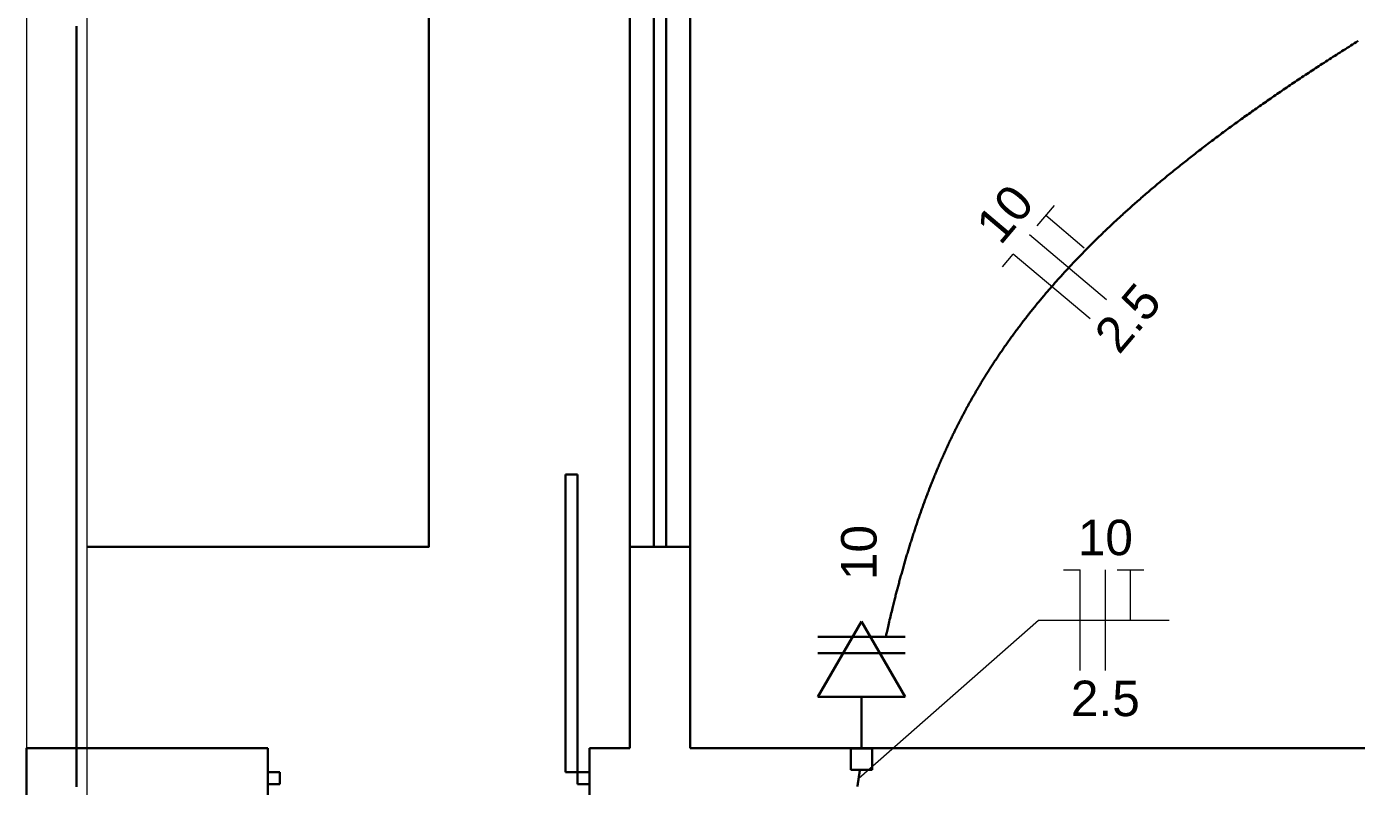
# Model space of a CAD drawing. Header units: millimetres. Extents: x 0 to 55.3, y 20.8 to 61.4.
# Drawn here: x 0 to 3.307, y 35.13 to 37.019 of the extents above; entities that cross this region are included whole.
import ezdxf

# ---------------------------------------------------------------- set-up
doc = ezdxf.new("R2010")
doc.units = ezdxf.units.MM
for name, color, linetype, lineweight in [('$TD_AUDIT_GENERATED__5864_', 1, 'Continuous', 30), ('ARQ_-_ALV_5', 1, 'Continuous', 30), ('ARQ_-_CALÇADA', 1, 'Continuous', 30), ('ARQ_-_JANELA_2', 2, 'Continuous', 30), ('ARQ_-_PORTA_2', 2, 'Continuous', 30), ('EL-Condutos', 4, 'Continuous', 30), ('EL-Fios', 2, 'Continuous', 20), ('EL-Textos_fios', 2, 'Continuous', 20), ('EL-Textos_pontos', 2, 'Continuous', 30), ('LOTE', 7, 'Continuous', 20), ('P-SIMBOL', 3, 'Continuous', 30)]:
    doc.layers.add(name, color=color, linetype=linetype, lineweight=lineweight)
doc.styles.add('Arial', font='Arial')

msp = doc.modelspace()

# ---------------------------------------------------------------- linework, layer by layer
at = {"layer": '$TD_AUDIT_GENERATED__5864_'}
for p, q in [((1.500002, 38.725499), (1.500002, 35.725499)), ((1.650002, 38.725499), (1.650002, 35.725499))]:
    msp.add_line(p, q, dxfattribs=at)
at = {"layer": 'ARQ_-_ALV_5'}
for p, q in [((1.650002, 35.725499), (1.500002, 35.725499)), ((1.500002, 35.725499), (1.500002, 35.225499)), ((1.650002, 35.725499), (1.650002, 35.225499)), ((0.600002, 35.225499), (0.150002, 35.225499)), ((0.600002, 35.225499), (0.600002, 35.075499)), ((1.500002, 35.225499), (1.400002, 35.225499)), ((1.400002, 35.225499), (1.400002, 35.075499)), ((1.650002, 35.225499), (6.800002, 35.225499))]:
    msp.add_line(p, q, dxfattribs=at)
at = {"layer": 'ARQ_-_ALV_5', "flags": 128}
msp.add_lwpolyline([(0.600002, 35.225499), (0.000002, 35.225499), (0.000002, 35.075499), (0.600002, 35.075499)], dxfattribs=at)
at = {"layer": 'ARQ_-_CALÇADA', "flags": 128}
msp.add_lwpolyline([(0.150002, 35.725499), (1.000002, 35.725499), (1.000002, 48.425499), (11.300002, 48.425499), (11.300002, 49.425499), (14.000002, 49.425499), (14.000002, 34.475499), (14.850002, 34.475499)], dxfattribs=at)
at = {"layer": 'ARQ_-_JANELA_2'}
for p, q in [((1.560002, 38.725499), (1.560002, 35.725499)), ((1.590002, 35.725499), (1.590002, 38.725499))]:
    msp.add_line(p, q, dxfattribs=at)
at = {"layer": 'ARQ_-_PORTA_2'}
for p, q in [((1.370002, 35.905499), (1.340002, 35.905499)), ((1.340002, 35.905499), (1.340002, 35.165499)), ((1.370002, 35.165499), (1.370002, 35.905499)), ((0.600002, 35.165499), (0.630002, 35.165499)), ((0.630002, 35.165499), (0.630002, 35.135499)), ((1.340002, 35.165499), (1.370002, 35.165499)), ((1.400002, 35.165499), (1.370002, 35.165499)), ((1.370002, 35.165499), (1.370002, 35.135499)), ((0.600002, 35.135499), (0.630002, 35.135499)), ((1.400002, 35.135499), (1.370002, 35.135499))]:
    msp.add_line(p, q, dxfattribs=at)
at = {"layer": 'EL-Condutos', "linetype": 'Continuous', "flags": 128}
for points in [[(0.123704, 37.019679), (0.123704, 37.007804), (0.123704, 36.995931), (0.123704, 36.984071), (0.123704, 36.97223), (0.123704, 36.960418), (0.123705, 36.949378), (0.123705, 36.93837), (0.123705, 36.927389), (0.123705, 36.916436), (0.123705, 36.905507), (0.123705, 36.8946), (0.123705, 36.883714), (0.123705, 36.872846), (0.123705, 36.861994), (0.123705, 36.851156), (0.123705, 36.84033), (0.123705, 36.829514), (0.123705, 36.818705), (0.123705, 36.807902), (0.123705, 36.797103), (0.123705, 36.786305), (0.123705, 36.775506), (0.123705, 36.764705), (0.123705, 36.753898), (0.123705, 36.743085), (0.123705, 36.732926), (0.123705, 36.722759), (0.123705, 36.712585), (0.123705, 36.702405), (0.123705, 36.692219), (0.123705, 36.682027), (0.123706, 36.671831), (0.123706, 36.66163), (0.123706, 36.651425), (0.123706, 36.641216), (0.123706, 36.631005), (0.123706, 36.620791), (0.123706, 36.610576), (0.123706, 36.600359), (0.123706, 36.590141), (0.123706, 36.579923), (0.123706, 36.569705), (0.123706, 36.559488), (0.123706, 36.549272), (0.123706, 36.539058), (0.123706, 36.52945), (0.123706, 36.519845), (0.123706, 36.510242), (0.123706, 36.50064), (0.123706, 36.491039), (0.123706, 36.48144), (0.123706, 36.471842), (0.123706, 36.462245), (0.123706, 36.452649), (0.123706, 36.443054), (0.123706, 36.43346), (0.123706, 36.423866), (0.123706, 36.414272), (0.123706, 36.404679), (0.123707, 36.395087), (0.123707, 36.385494), (0.123707, 36.375901), (0.123707, 36.366308), (0.123707, 36.356715), (0.123707, 36.347121), (0.123707, 36.338071), (0.123707, 36.32902), (0.123707, 36.319968), (0.123707, 36.310917), (0.123707, 36.301865), (0.123707, 36.292812), (0.123707, 36.283759), (0.123707, 36.274706), (0.123707, 36.265653), (0.123707, 36.2566), (0.123707, 36.247546), (0.123707, 36.238492), (0.123707, 36.229438), (0.123707, 36.220384), (0.123707, 36.21133), (0.123707, 36.202276), (0.123707, 36.193222), (0.123707, 36.184168), (0.123707, 36.175115), (0.123707, 36.166061), (0.123707, 36.15749), (0.123707, 36.14892), (0.123707, 36.140349), (0.123707, 36.131779), (0.123708, 36.123209), (0.123708, 36.114638), (0.123708, 36.106068), (0.123708, 36.097498), (0.123708, 36.088928), (0.123708, 36.080359), (0.123708, 36.071789), (0.123708, 36.063219), (0.123708, 36.054649), (0.123708, 36.046079), (0.123708, 36.03751), (0.123708, 36.02894), (0.123708, 36.02037), (0.123708, 36.0118), (0.123708, 36.00323), (0.123708, 35.994661), (0.123708, 35.986513), (0.123708, 35.978365), (0.123708, 35.970218), (0.123708, 35.96207), (0.123708, 35.953923), (0.123708, 35.945775), (0.123708, 35.937627), (0.123708, 35.929479), (0.123708, 35.921332), (0.123708, 35.913184), (0.123708, 35.905036), (0.123708, 35.896888), (0.123708, 35.888741), (0.123708, 35.880593), (0.123708, 35.872445), (0.123708, 35.864297), (0.123708, 35.856149), (0.123709, 35.848002), (0.123709, 35.839854), (0.123709, 35.831706), (0.123709, 35.82392), (0.123709, 35.816133), (0.123709, 35.808347), (0.123709, 35.800561), (0.123709, 35.792775), (0.123709, 35.784988), (0.123709, 35.777202), (0.123709, 35.769416), (0.123709, 35.76163), (0.123709, 35.753844), (0.123709, 35.746057), (0.123709, 35.738271), (0.123709, 35.730485), (0.123709, 35.722699), (0.123709, 35.714912), (0.123709, 35.707126), (0.123709, 35.69934), (0.123709, 35.691554), (0.123709, 35.683768), (0.123709, 35.675981), (0.123709, 35.668496), (0.123709, 35.66101), (0.123709, 35.653525), (0.123709, 35.646039), (0.123709, 35.638554), (0.123709, 35.631068), (0.123709, 35.623583), (0.123709, 35.616097), (0.123709, 35.608612), (0.123709, 35.601127), (0.123709, 35.593641), (0.123709, 35.586156), (0.123709, 35.57867), (0.12371, 35.571185), (0.12371, 35.563699), (0.12371, 35.556214), (0.12371, 35.548728), (0.12371, 35.541243), (0.12371, 35.533757), (0.12371, 35.526272), (0.12371, 35.519026), (0.12371, 35.511781), (0.12371, 35.504535), (0.12371, 35.49729), (0.12371, 35.490044), (0.12371, 35.482799), (0.12371, 35.475553), (0.12371, 35.468308), (0.12371, 35.461062), (0.12371, 35.453817), (0.12371, 35.446571), (0.12371, 35.439326), (0.12371, 35.43208), (0.12371, 35.424835), (0.12371, 35.417589), (0.12371, 35.410344), (0.12371, 35.403098), (0.12371, 35.395853), (0.12371, 35.388607), (0.12371, 35.381362), (0.12371, 35.374295), (0.12371, 35.367229), (0.12371, 35.360163), (0.12371, 35.353097), (0.12371, 35.34603), (0.12371, 35.338964), (0.12371, 35.331898), (0.12371, 35.324831), (0.12371, 35.317765), (0.12371, 35.310699), (0.12371, 35.303633), (0.12371, 35.296566), (0.123711, 35.2895), (0.123711, 35.282434), (0.123711, 35.275368), (0.123711, 35.268301), (0.123711, 35.261235), (0.123711, 35.254169), (0.123711, 35.247102), (0.123711, 35.240036), (0.123711, 35.233088), (0.123711, 35.226141), (0.123711, 35.219193), (0.123711, 35.212245), (0.123711, 35.205297), (0.123711, 35.198349), (0.123711, 35.191401), (0.123711, 35.184454), (0.123711, 35.177506), (0.123711, 35.170558), (0.123711, 35.16361), (0.123711, 35.156662), (0.123711, 35.149715), (0.123711, 35.142767), (0.123711, 35.135819), (0.123711, 35.128871)], [(3.311164, 36.982992), (3.306405, 36.980013), (3.301869, 36.977168), (3.297349, 36.974328), (3.292843, 36.971491), (3.288352, 36.968657), (3.283873, 36.965826), (3.279406, 36.962997), (3.27495, 36.960169), (3.270504, 36.957342), (3.266068, 36.954516), (3.26164, 36.951689), (3.25722, 36.948862), (3.252806, 36.946033), (3.248398, 36.943203), (3.243995, 36.94037), (3.239596, 36.937534), (3.2352, 36.934695), (3.230806, 36.931852), (3.226414, 36.929004), (3.222021, 36.926151), (3.217629, 36.923293), (3.213426, 36.920553), (3.209222, 36.917808), (3.205017, 36.915057), (3.200812, 36.912301), (3.196607, 36.90954), (3.192401, 36.906774), (3.188196, 36.904003), (3.183991, 36.901226), (3.179787, 36.898445), (3.175584, 36.89566), (3.171383, 36.89287), (3.167182, 36.890075), (3.162984, 36.887276), (3.158787, 36.884473), (3.154593, 36.881666), (3.150401, 36.878855), (3.146211, 36.87604), (3.142025, 36.873221), (3.137842, 36.870398), (3.133662, 36.867572), (3.129667, 36.864865), (3.125675, 36.862154), (3.121686, 36.85944), (3.1177, 36.856723), (3.113718, 36.854002), (3.109739, 36.851278), (3.105763, 36.848551), (3.10179, 36.845819), (3.09782, 36.843085), (3.093854, 36.840346), (3.08989, 36.837604), (3.085929, 36.834858), (3.081972, 36.832108), (3.078017, 36.829355), (3.074065, 36.826597), (3.070116, 36.823835), (3.06617, 36.82107), (3.062227, 36.8183), (3.058286, 36.815526), (3.054348, 36.812748), (3.050581, 36.810084), (3.046817, 36.807417), (3.043055, 36.804746), (3.039296, 36.802071), (3.03554, 36.799392), (3.031786, 36.796709), (3.028035, 36.794022), (3.024286, 36.791331), (3.02054, 36.788635), (3.016797, 36.785936), (3.013057, 36.783233), (3.00932, 36.780526), (3.005585, 36.777814), (3.001854, 36.775099), (2.998125, 36.772379), (2.9944, 36.769655), (2.990677, 36.766927), (2.986958, 36.764195), (2.983241, 36.761459), (2.979528, 36.758718), (2.975975, 36.75609), (2.972425, 36.753457), (2.968877, 36.750821), (2.965333, 36.748181), (2.961791, 36.745536), (2.958253, 36.742888), (2.954718, 36.740236), (2.951186, 36.73758), (2.947656, 36.734919), (2.94413, 36.732255), (2.940607, 36.729587), (2.937088, 36.726914), (2.933571, 36.724237), (2.930058, 36.721556), (2.926547, 36.718871), (2.92304, 36.716182), (2.919537, 36.713489), (2.916036, 36.710791), (2.912539, 36.708089), (2.909045, 36.705383), (2.905699, 36.702785), (2.902356, 36.700182), (2.899016, 36.697576), (2.89568, 36.694966), (2.892346, 36.692352), (2.889016, 36.689733), (2.885689, 36.687111), (2.882365, 36.684485), (2.879045, 36.681854), (2.875727, 36.679219), (2.872413, 36.67658), (2.869103, 36.673937), (2.865795, 36.67129), (2.862491, 36.668638), (2.859191, 36.665982), (2.855894, 36.663322), (2.8526, 36.660658), (2.84931, 36.657989), (2.846023, 36.655316), (2.84274, 36.652639), (2.839593, 36.650065), (2.83645, 36.647488), (2.833309, 36.644907), (2.830172, 36.642321), (2.827039, 36.639732), (2.823908, 36.637138), (2.820782, 36.63454), (2.817658, 36.631938), (2.814538, 36.629332), (2.811422, 36.626722), (2.808309, 36.624108), (2.8052, 36.621489), (2.802094, 36.618866), (2.798992, 36.616239), (2.795894, 36.613607), (2.792799, 36.610971), (2.789708, 36.608331), (2.78662, 36.605687), (2.783537, 36.603038), (2.780457, 36.600385), (2.777501, 36.597831), (2.774549, 36.595273), (2.7716, 36.592711), (2.768654, 36.590146), (2.765713, 36.587576), (2.762775, 36.585001), (2.75984, 36.582423), (2.75691, 36.579841), (2.753983, 36.577254), (2.751059, 36.574663), (2.74814, 36.572068), (2.745224, 36.569468), (2.742312, 36.566865), (2.739404, 36.564257), (2.736499, 36.561645), (2.733599, 36.559028), (2.730702, 36.556407), (2.72781, 36.553782), (2.724921, 36.551153), (2.722037, 36.548519), (2.719264, 36.545979), (2.716495, 36.543436), (2.71373, 36.540888), (2.710968, 36.538337), (2.708211, 36.535781), (2.705457, 36.533221), (2.702707, 36.530657), (2.699961, 36.528089), (2.697219, 36.525516), (2.694481, 36.52294), (2.691746, 36.520359), (2.689016, 36.517774), (2.68629, 36.515184), (2.683568, 36.512591), (2.68085, 36.509993), (2.678136, 36.507391), (2.675426, 36.504784), (2.67272, 36.502174), (2.670019, 36.499559), (2.667322, 36.496939), (2.664724, 36.494409), (2.662131, 36.491874), (2.659541, 36.489336), (2.656956, 36.486793), (2.654374, 36.484246), (2.651797, 36.481695), (2.649224, 36.47914), (2.646655, 36.476581), (2.64409, 36.474018), (2.641529, 36.47145), (2.638972, 36.468879), (2.636419, 36.466303), (2.633871, 36.463723), (2.631327, 36.461139), (2.628788, 36.45855), (2.626252, 36.455957), (2.623721, 36.453361), (2.621195, 36.450759), (2.618672, 36.448154), (2.616154, 36.445544), (2.613724, 36.443017), (2.611299, 36.440486), (2.608877, 36.437951), (2.60646, 36.435412), (2.604047, 36.432869), (2.601638, 36.430322), (2.599233, 36.427771), (2.596833, 36.425216), (2.594437, 36.422656), (2.592046, 36.420093), (2.589659, 36.417525), (2.587276, 36.414954), (2.584898, 36.412378), (2.582524, 36.409798), (2.580155, 36.407214), (2.57779, 36.404626), (2.57543, 36.402034), (2.573074, 36.399438), (2.570723, 36.396837), (2.568377, 36.394232), (2.566107, 36.391704), (2.563841, 36.389171), (2.561579, 36.386634), (2.559323, 36.384093), (2.55707, 36.381549), (2.554822, 36.379), (2.552578, 36.376447), (2.550339, 36.373891), (2.548105, 36.37133), (2.545875, 36.368766), (2.54365, 36.366197), (2.541429, 36.363625), (2.539213, 36.361049), (2.537001, 36.358468), (2.534794, 36.355884), (2.532592, 36.353295), (2.530395, 36.350703), (2.528202, 36.348107), (2.526014, 36.345506), (2.523831, 36.342902), (2.521713, 36.340365), (2.5196, 36.337825), (2.517491, 36.335281), (2.515386, 36.332734), (2.513287, 36.330182), (2.511192, 36.327627), (2.509101, 36.325068), (2.507015, 36.322505), (2.504934, 36.319938), (2.502858, 36.317367), (2.500787, 36.314793), (2.49872, 36.312215), (2.496658, 36.309633), (2.494601, 36.307047), (2.492548, 36.304457), (2.490501, 36.301863), (2.488458, 36.299266), (2.486421, 36.296665), (2.484388, 36.294059), (2.48236, 36.29145), (2.480386, 36.288901), (2.478417, 36.286349), (2.476453, 36.283792), (2.474494, 36.281232), (2.472539, 36.278669), (2.470589, 36.276101), (2.468644, 36.27353), (2.466704, 36.270956), (2.464769, 36.268378), (2.462838, 36.265796), (2.460913, 36.26321), (2.458992, 36.260621), (2.457076, 36.258028), (2.455165, 36.255432), (2.453259, 36.252832), (2.451358, 36.250228), (2.449463, 36.247621), (2.447572, 36.24501), (2.445686, 36.242395), (2.443805, 36.239777), (2.441968, 36.23721), (2.440136, 36.234639), (2.438309, 36.232065), (2.436487, 36.229487), (2.43467, 36.226906), (2.432857, 36.224322), (2.43105, 36.221734), (2.429248, 36.219142), (2.42745, 36.216548), (2.425658, 36.213949), (2.42387, 36.211348), (2.422087, 36.208743), (2.42031, 36.206134), (2.418537, 36.203522), (2.41677, 36.200907), (2.415007, 36.198288), (2.41325, 36.195666), (2.411498, 36.19304), (2.409751, 36.190411), (2.408008, 36.187779), (2.406301, 36.185188), (2.404599, 36.182594), (2.402901, 36.179997), (2.401209, 36.177397), (2.399521, 36.174793), (2.397839, 36.172186), (2.396161, 36.169576), (2.394489, 36.166963), (2.392821, 36.164346), (2.391159, 36.161727), (2.389501, 36.159104), (2.387849, 36.156478), (2.386202, 36.153849), (2.384559, 36.151216), (2.382922, 36.148581), (2.38129, 36.145942), (2.379663, 36.1433), (2.378041, 36.140655), (2.376424, 36.138007), (2.374813, 36.135355), (2.373227, 36.132736), (2.371647, 36.130114), (2.370071, 36.127488), (2.368501, 36.12486), (2.366936, 36.122228), (2.365375, 36.119594), (2.36382, 36.116956), (2.36227, 36.114316), (2.360724, 36.111673), (2.359184, 36.109026), (2.357649, 36.106377), (2.356119, 36.103725), (2.354594, 36.10107), (2.353074, 36.098412), (2.351559, 36.095751), (2.350049, 36.093088), (2.348544, 36.090421), (2.347044, 36.087752), (2.34555, 36.085079), (2.34406, 36.082404), (2.342589, 36.079751), (2.341123, 36.077095), (2.339662, 36.074436), (2.338206, 36.071774), (2.336756, 36.06911), (2.33531, 36.066443), (2.333869, 36.063773), (2.332433, 36.0611), (2.331002, 36.058425), (2.329576, 36.055747), (2.328155, 36.053067), (2.326739, 36.050383), (2.325328, 36.047698), (2.323923, 36.045009), (2.322522, 36.042318), (2.321126, 36.039624), (2.319735, 36.036928), (2.318349, 36.034229), (2.316968, 36.031528), (2.315592, 36.028824), (2.314229, 36.026131), (2.31287, 36.023436), (2.311516, 36.020739), (2.310167, 36.018038), (2.308823, 36.015336), (2.307484, 36.012631), (2.30615, 36.009924), (2.30482, 36.007214), (2.303496, 36.004502), (2.302177, 36.001787), (2.300862, 35.99907), (2.299553, 35.996351), (2.298248, 35.993629), (2.296948, 35.990905), (2.295653, 35.988178), (2.294363, 35.98545), (2.293078, 35.982719), (2.291798, 35.979986), (2.290523, 35.97725), (2.289252, 35.974512), (2.287988, 35.971776), (2.286729, 35.969037), (2.285475, 35.966295), (2.284225, 35.963552), (2.28298, 35.960807), (2.28174, 35.958059), (2.280505, 35.955309), (2.279275, 35.952557), (2.278049, 35.949803), (2.276829, 35.947046), (2.275613, 35.944288), (2.274401, 35.941527), (2.273195, 35.938765), (2.271993, 35.936), (2.270796, 35.933233), (2.269604, 35.930464), (2.268416, 35.927693), (2.267233, 35.92492), (2.266055, 35.922145), (2.264882, 35.919368), (2.26371, 35.916581), (2.262543, 35.913793), (2.26138, 35.911003), (2.260222, 35.90821), (2.259069, 35.905416), (2.25792, 35.90262), (2.256777, 35.899822), (2.255637, 35.897022), (2.254503, 35.894221), (2.253372, 35.891417), (2.252247, 35.888612), (2.251126, 35.885805), (2.25001, 35.882996), (2.248898, 35.880186), (2.247791, 35.877374), (2.246688, 35.87456), (2.24559, 35.871744), (2.244496, 35.868927), (2.243407, 35.866109), (2.242323, 35.863289), (2.241236, 35.86045), (2.240154, 35.857609), (2.239076, 35.854767), (2.238003, 35.851923), (2.236934, 35.849077), (2.23587, 35.84623), (2.23481, 35.843381), (2.233754, 35.84053), (2.232703, 35.837678), (2.231656, 35.834823), (2.230613, 35.831967), (2.229575, 35.829109), (2.22854, 35.826249), (2.227511, 35.823387), (2.226485, 35.820523), (2.225463, 35.817657), (2.224446, 35.814789), (2.223432, 35.811919), (2.222423, 35.809047), (2.221418, 35.806173), (2.220407, 35.80327), (2.219401, 35.800364), (2.218398, 35.797456), (2.2174, 35.794547), (2.216406, 35.791637), (2.215416, 35.788725), (2.21443, 35.785811), (2.213449, 35.782897), (2.212472, 35.779983), (2.211499, 35.777067), (2.21053, 35.774151), (2.209566, 35.771235), (2.208606, 35.768319), (2.20765, 35.765403), (2.206699, 35.762488), (2.205752, 35.759572), (2.20481, 35.756658), (2.203872, 35.753744), (2.202938, 35.750831), (2.202009, 35.74792), (2.201073, 35.744973), (2.200141, 35.742026), (2.199213, 35.73908), (2.19829, 35.736134), (2.19737, 35.733186), (2.196454, 35.730237), (2.195542, 35.727285), (2.194633, 35.724331), (2.193728, 35.721373), (2.192826, 35.71841), (2.191926, 35.715444), (2.19103, 35.712471), (2.190136, 35.709493), (2.189244, 35.706508), (2.188355, 35.703516), (2.187468, 35.700516), (2.186583, 35.697508), (2.1857, 35.694491), (2.184819, 35.691464), (2.183939, 35.688427), (2.183047, 35.685332), (2.182156, 35.682228), (2.181269, 35.679118), (2.180384, 35.676004), (2.179503, 35.672889), (2.178625, 35.669774), (2.177752, 35.666662), (2.176884, 35.663556), (2.176022, 35.660458), (2.175166, 35.65737), (2.174316, 35.654295), (2.173473, 35.651236), (2.172638, 35.648193), (2.171811, 35.645171), (2.170993, 35.642171), (2.170184, 35.639196), (2.169384, 35.636248), (2.168595, 35.63333), (2.167816, 35.630444), (2.167049, 35.627592), (2.166279, 35.624724), (2.16552, 35.621886), (2.164768, 35.619067), (2.164023, 35.616259), (2.163281, 35.613453), (2.162541, 35.610639), (2.1618, 35.607808), (2.161057, 35.604951), (2.160309, 35.602059), (2.159555, 35.599123), (2.158792, 35.596133), (2.158018, 35.593081), (2.157231, 35.589957), (2.156429, 35.586752), (2.155609, 35.583458), (2.154771, 35.580064), (2.153911, 35.576561), (2.153027, 35.572942), (2.152118, 35.569195), (2.151182, 35.565313), (2.150197, 35.561211), (2.14919, 35.556993), (2.148167, 35.552695), (2.147137, 35.548352), (2.146109, 35.543999), (2.145088, 35.539671), (2.144085, 35.535404), (2.143106, 35.531233), (2.14216, 35.527193), (2.141255, 35.52332), (2.140398, 35.519648), (2.139597, 35.516213), (2.138861, 35.51305), (2.138197, 35.510195), (2.137614, 35.507682), (2.137119, 35.505547), (2.13672, 35.503825), (2.136425, 35.502551), (2.136242, 35.501761), (2.136179, 35.50149)], [(2.072195, 35.171668), (2.072194, 35.171662), (2.072191, 35.171642), (2.072186, 35.17161), (2.07218, 35.171567), (2.072172, 35.171514), (2.072162, 35.171451), (2.072152, 35.17138), (2.07214, 35.171301), (2.072127, 35.171215), (2.072113, 35.171123), (2.072099, 35.171027), (2.072084, 35.170926), (2.072068, 35.170822), (2.072052, 35.170715), (2.072036, 35.170607), (2.07202, 35.170498), (2.072003, 35.17039), (2.071987, 35.170283), (2.071972, 35.170177), (2.071956, 35.170075), (2.071942, 35.169979), (2.071928, 35.169886), (2.071914, 35.169796), (2.071901, 35.169709), (2.071889, 35.169625), (2.071876, 35.169543), (2.071865, 35.169464), (2.071853, 35.169386), (2.071842, 35.16931), (2.07183, 35.169236), (2.071819, 35.169163), (2.071809, 35.169091), (2.071798, 35.16902), (2.071787, 35.168949), (2.071777, 35.168879), (2.071766, 35.168809), (2.071756, 35.168739), (2.071745, 35.168668), (2.071735, 35.168598), (2.071724, 35.168526), (2.071713, 35.168455), (2.071703, 35.168384), (2.071692, 35.168312), (2.071681, 35.168239), (2.07167, 35.168165), (2.071659, 35.168091), (2.071648, 35.168016), (2.071636, 35.167941), (2.071625, 35.167865), (2.071614, 35.167789), (2.071602, 35.167712), (2.071591, 35.167635), (2.071579, 35.167558), (2.071567, 35.167481), (2.071556, 35.167404), (2.071544, 35.167327), (2.071533, 35.167249), (2.071521, 35.167172), (2.07151, 35.167095), (2.071498, 35.167018), (2.071487, 35.166944), (2.071476, 35.166869), (2.071465, 35.166795), (2.071453, 35.166721), (2.071442, 35.166647), (2.071431, 35.166573), (2.07142, 35.166499), (2.071409, 35.166426), (2.071398, 35.166353), (2.071387, 35.166279), (2.071376, 35.166206), (2.071365, 35.166133), (2.071354, 35.16606), (2.071343, 35.165987), (2.071333, 35.165914), (2.071322, 35.165841), (2.071311, 35.165768), (2.0713, 35.165695), (2.071289, 35.165622), (2.071278, 35.165549), (2.071267, 35.165477), (2.071256, 35.165406), (2.071246, 35.165334), (2.071235, 35.165263), (2.071224, 35.165191), (2.071214, 35.16512), (2.071203, 35.165048), (2.071192, 35.164976), (2.071181, 35.164904), (2.071171, 35.164833), (2.07116, 35.164761), (2.071149, 35.164689), (2.071138, 35.164617), (2.071127, 35.164545), (2.071117, 35.164474), (2.071106, 35.164402), (2.071095, 35.16433), (2.071084, 35.164258), (2.071074, 35.164186), (2.071063, 35.164114), (2.071052, 35.164044), (2.071042, 35.163974), (2.071031, 35.163904), (2.071021, 35.163834), (2.07101, 35.163763), (2.071, 35.163693), (2.070989, 35.163623), (2.070979, 35.163553), (2.070968, 35.163483), (2.070958, 35.163413), (2.070947, 35.163343), (2.070937, 35.163272), (2.070926, 35.163202), (2.070916, 35.163132), (2.070905, 35.163062), (2.070895, 35.162992), (2.070884, 35.162922), (2.070874, 35.162852), (2.070863, 35.162782), (2.070853, 35.162712), (2.070842, 35.162643), (2.070832, 35.162574), (2.070822, 35.162506), (2.070811, 35.162437), (2.070801, 35.162368), (2.070791, 35.162299), (2.070781, 35.162231), (2.07077, 35.162162), (2.07076, 35.162093), (2.07075, 35.162025), (2.070739, 35.161956), (2.070729, 35.161887), (2.070719, 35.161819), (2.070709, 35.16175), (2.070698, 35.161681), (2.070688, 35.161612), (2.070678, 35.161544), (2.070667, 35.161475), (2.070657, 35.161406), (2.070647, 35.161338), (2.070637, 35.16127), (2.070627, 35.161203), (2.070616, 35.161135), (2.070606, 35.161068), (2.070596, 35.161), (2.070586, 35.160933), (2.070576, 35.160865), (2.070566, 35.160798), (2.070556, 35.160731), (2.070546, 35.160663), (2.070536, 35.160596), (2.070525, 35.160528), (2.070515, 35.160461), (2.070505, 35.160393), (2.070495, 35.160326), (2.070485, 35.160259), (2.070475, 35.160191), (2.070465, 35.160124), (2.070455, 35.160056), (2.070445, 35.159989), (2.070435, 35.159923), (2.070425, 35.159856), (2.070415, 35.15979), (2.070405, 35.159724), (2.070395, 35.159657), (2.070385, 35.159591), (2.070375, 35.159525), (2.070365, 35.159458), (2.070355, 35.159392), (2.070345, 35.159326), (2.070335, 35.159259), (2.070325, 35.159193), (2.070315, 35.159127), (2.070305, 35.15906), (2.070296, 35.158994), (2.070286, 35.158928), (2.070276, 35.158861), (2.070266, 35.158795), (2.070256, 35.158729), (2.070246, 35.158662), (2.070236, 35.158597), (2.070226, 35.158532), (2.070216, 35.158466), (2.070207, 35.158401), (2.070197, 35.158336), (2.070187, 35.15827), (2.070177, 35.158205), (2.070167, 35.158139), (2.070158, 35.158074), (2.070148, 35.158009), (2.070138, 35.157943), (2.070128, 35.157878), (2.070119, 35.157813), (2.070109, 35.157747), (2.070099, 35.157682), (2.070089, 35.157617), (2.070079, 35.157551), (2.07007, 35.157486), (2.07006, 35.15742), (2.07005, 35.157355), (2.07004, 35.15729), (2.070031, 35.157226), (2.070021, 35.157161), (2.070011, 35.157097), (2.070002, 35.157032), (2.069992, 35.156968), (2.069982, 35.156903), (2.069973, 35.156838), (2.069963, 35.156774), (2.069953, 35.156709), (2.069944, 35.156645), (2.069934, 35.15658), (2.069924, 35.156516), (2.069914, 35.156451), (2.069905, 35.156386), (2.069895, 35.156322), (2.069885, 35.156257), (2.069876, 35.156193), (2.069866, 35.156128), (2.069856, 35.156064), (2.069847, 35.156), (2.069837, 35.155936), (2.069828, 35.155872), (2.069818, 35.155808), (2.069809, 35.155744), (2.069799, 35.15568), (2.069789, 35.155616), (2.06978, 35.155552), (2.06977, 35.155488), (2.069761, 35.155424), (2.069751, 35.15536), (2.069741, 35.155296), (2.069732, 35.155232), (2.069722, 35.155168), (2.069713, 35.155104), (2.069703, 35.155041), (2.069694, 35.154977), (2.069684, 35.154913), (2.069674, 35.154849), (2.069665, 35.154785), (2.069655, 35.154721), (2.069646, 35.154658), (2.069636, 35.154594), (2.069627, 35.154531), (2.069617, 35.154467), (2.069608, 35.154404), (2.069598, 35.154341), (2.069589, 35.154277), (2.069579, 35.154214), (2.06957, 35.15415), (2.06956, 35.154087), (2.069551, 35.154023), (2.069541, 35.15396), (2.069532, 35.153896), (2.069522, 35.153833), (2.069513, 35.153769), (2.069503, 35.153706), (2.069494, 35.153642), (2.069484, 35.153579), (2.069475, 35.153515), (2.069465, 35.153452), (2.069456, 35.153389), (2.069446, 35.153326), (2.069437, 35.153263), (2.069427, 35.1532), (2.069418, 35.153137), (2.069408, 35.153073), (2.069399, 35.15301), (2.069389, 35.152947), (2.06938, 35.152884), (2.069371, 35.152821), (2.069361, 35.152758), (2.069352, 35.152695), (2.069342, 35.152631), (2.069333, 35.152568), (2.069323, 35.152505), (2.069314, 35.152442), (2.069304, 35.152379), (2.069295, 35.152316), (2.069285, 35.152252), (2.069276, 35.15219), (2.069267, 35.152127), (2.069257, 35.152064), (2.069248, 35.152001), (2.069238, 35.151938), (2.069229, 35.151875), (2.069219, 35.151812), (2.06921, 35.151749), (2.0692, 35.151686), (2.069191, 35.151623), (2.069182, 35.15156), (2.069172, 35.151497), (2.069163, 35.151434), (2.069153, 35.151371), (2.069144, 35.151308), (2.069134, 35.151245), (2.069125, 35.151182), (2.069116, 35.151119), (2.069106, 35.151056), (2.069097, 35.150993), (2.069087, 35.15093), (2.069078, 35.150867), (2.069068, 35.150804), (2.069059, 35.150741), (2.069049, 35.150678), (2.06904, 35.150615), (2.069031, 35.150552), (2.069021, 35.150489), (2.069012, 35.150426), (2.069002, 35.150363), (2.068993, 35.1503), (2.068983, 35.150237), (2.068974, 35.150174), (2.068965, 35.150111), (2.068955, 35.150048), (2.068946, 35.149985), (2.068936, 35.149922), (2.068927, 35.149859), (2.068917, 35.149796), (2.068908, 35.149733), (2.068898, 35.14967), (2.068889, 35.149606), (2.06888, 35.149543), (2.06887, 35.14948), (2.068861, 35.149417), (2.068851, 35.149354), (2.068842, 35.149291), (2.068832, 35.149228), (2.068823, 35.149164), (2.068813, 35.149101), (2.068804, 35.149038), (2.068794, 35.148975), (2.068785, 35.148912), (2.068775, 35.148849), (2.068766, 35.148785), (2.068757, 35.148722), (2.068747, 35.148659), (2.068738, 35.148596), (2.068728, 35.148533), (2.068719, 35.14847), (2.068709, 35.148406), (2.0687, 35.148343), (2.06869, 35.148279), (2.068681, 35.148216), (2.068671, 35.148152), (2.068662, 35.148089), (2.068652, 35.148025), (2.068643, 35.147962), (2.068633, 35.147898), (2.068624, 35.147835), (2.068614, 35.147771), (2.068605, 35.147708), (2.068595, 35.147644), (2.068586, 35.147581), (2.068576, 35.147517), (2.068567, 35.147454), (2.068557, 35.147391), (2.068548, 35.147327), (2.068538, 35.147264), (2.068529, 35.1472), (2.068519, 35.147136), (2.068509, 35.147072), (2.0685, 35.147008), (2.06849, 35.146944), (2.068481, 35.14688), (2.068471, 35.146816), (2.068461, 35.146752), (2.068452, 35.146688), (2.068442, 35.146624), (2.068433, 35.146561), (2.068423, 35.146497), (2.068414, 35.146433), (2.068404, 35.146369), (2.068394, 35.146305), (2.068385, 35.146241), (2.068375, 35.146177), (2.068366, 35.146113), (2.068356, 35.146049), (2.068347, 35.145985), (2.068337, 35.145921), (2.068327, 35.145856), (2.068318, 35.145792), (2.068308, 35.145727), (2.068298, 35.145663), (2.068289, 35.145598), (2.068279, 35.145533), (2.068269, 35.145469), (2.06826, 35.145404), (2.06825, 35.14534), (2.06824, 35.145275), (2.06823, 35.14521), (2.068221, 35.145146), (2.068211, 35.145081), (2.068201, 35.145017), (2.068192, 35.144952), (2.068182, 35.144887), (2.068172, 35.144823), (2.068163, 35.144758), (2.068153, 35.144694), (2.068143, 35.144629), (2.068134, 35.144564), (2.068124, 35.144498), (2.068114, 35.144433), (2.068104, 35.144367), (2.068094, 35.144302), (2.068085, 35.144237), (2.068075, 35.144171), (2.068065, 35.144106), (2.068055, 35.144041), (2.068045, 35.143975), (2.068036, 35.14391), (2.068026, 35.143844), (2.068016, 35.143779), (2.068006, 35.143714), (2.067996, 35.143648), (2.067987, 35.143583), (2.067977, 35.143517), (2.067967, 35.143452), (2.067957, 35.143387), (2.067948, 35.143321), (2.067938, 35.143255), (2.067928, 35.143188), (2.067918, 35.143122), (2.067908, 35.143056), (2.067898, 35.142989), (2.067888, 35.142923), (2.067878, 35.142857), (2.067868, 35.14279), (2.067858, 35.142724), (2.067848, 35.142658), (2.067838, 35.142591), (2.067828, 35.142525), (2.067818, 35.142459), (2.067808, 35.142392), (2.067798, 35.142326), (2.067788, 35.14226), (2.067779, 35.142193), (2.067769, 35.142127), (2.067759, 35.14206), (2.067749, 35.141994), (2.067739, 35.141927), (2.067729, 35.141859), (2.067718, 35.141792), (2.067708, 35.141724), (2.067698, 35.141657), (2.067688, 35.141589), (2.067678, 35.141522), (2.067668, 35.141454), (2.067658, 35.141387), (2.067648, 35.141319), (2.067638, 35.141252), (2.067627, 35.141185), (2.067617, 35.141117), (2.067607, 35.14105), (2.067597, 35.140982), (2.067587, 35.140915), (2.067577, 35.140847), (2.067567, 35.14078), (2.067557, 35.140712), (2.067547, 35.140645), (2.067536, 35.140576), (2.067526, 35.140507), (2.067516, 35.140438), (2.067505, 35.14037), (2.067495, 35.140301), (2.067485, 35.140232), (2.067475, 35.140163), (2.067464, 35.140095), (2.067454, 35.140026), (2.067444, 35.139957), (2.067433, 35.139888), (2.067423, 35.13982), (2.067413, 35.139751), (2.067402, 35.139682), (2.067392, 35.139614), (2.067382, 35.139545), (2.067372, 35.139476), (2.067361, 35.139407), (2.067351, 35.139339), (2.067341, 35.13927), (2.06733, 35.1392), (2.06732, 35.13913), (2.067309, 35.139059), (2.067299, 35.138989), (2.067288, 35.138919), (2.067278, 35.138849), (2.067267, 35.138779), (2.067257, 35.138709), (2.067246, 35.138638), (2.067236, 35.138568), (2.067225, 35.138498), (2.067215, 35.138428), (2.067204, 35.138358), (2.067194, 35.138288), (2.067183, 35.138217), (2.067173, 35.138147), (2.067162, 35.138077), (2.067152, 35.138007), (2.067141, 35.137937), (2.067131, 35.137866), (2.06712, 35.137794), (2.067109, 35.137722), (2.067098, 35.137651), (2.067087, 35.137579), (2.067077, 35.137507), (2.067066, 35.137435), (2.067055, 35.137363), (2.067044, 35.137291), (2.067034, 35.137219), (2.067023, 35.137147), (2.067012, 35.137076), (2.067001, 35.137004), (2.066991, 35.136932), (2.06698, 35.13686), (2.066969, 35.136789), (2.066958, 35.136717), (2.066948, 35.136645), (2.066937, 35.136574), (2.066926, 35.136502), (2.066916, 35.136431), (2.066905, 35.136358), (2.066894, 35.136285), (2.066883, 35.136211), (2.066872, 35.136138), (2.066861, 35.136065), (2.06685, 35.135992), (2.066839, 35.135919), (2.066828, 35.135846), (2.066817, 35.135773), (2.066806, 35.1357), (2.066795, 35.135626), (2.066784, 35.135553), (2.066773, 35.135479), (2.066762, 35.135406), (2.066751, 35.135332), (2.06674, 35.135258), (2.066729, 35.135184), (2.066718, 35.13511), (2.066706, 35.135035), (2.066695, 35.13496), (2.066684, 35.134883), (2.066672, 35.134806), (2.066661, 35.134729), (2.066649, 35.134652), (2.066637, 35.134574), (2.066626, 35.134497), (2.066614, 35.13442), (2.066603, 35.134343), (2.066591, 35.134266), (2.06658, 35.134189), (2.066568, 35.134113), (2.066557, 35.134037), (2.066546, 35.133962), (2.066535, 35.133887), (2.066523, 35.133812), (2.066512, 35.133739), (2.066501, 35.133666), (2.066491, 35.133593), (2.06648, 35.133522), (2.066469, 35.133451), (2.066459, 35.13338), (2.066448, 35.133309), (2.066437, 35.133238), (2.066427, 35.133168), (2.066416, 35.133098), (2.066406, 35.133028), (2.066395, 35.132957), (2.066385, 35.132886), (2.066374, 35.132814), (2.066363, 35.132741), (2.066352, 35.132666), (2.06634, 35.132591), (2.066329, 35.132513), (2.066317, 35.132433), (2.066305, 35.132351), (2.066292, 35.132267), (2.066279, 35.13218), (2.066266, 35.13209), (2.066252, 35.131997), (2.066237, 35.131901), (2.066222, 35.131799), (2.066206, 35.131693), (2.06619, 35.131586), (2.066174, 35.131477), (2.066157, 35.131368), (2.066141, 35.13126), (2.066125, 35.131154), (2.06611, 35.13105), (2.066095, 35.130949), (2.06608, 35.130852), (2.066066, 35.13076), (2.066053, 35.130674), (2.066042, 35.130595), (2.066031, 35.130524), (2.066022, 35.130461), (2.066014, 35.130408), (2.066007, 35.130365), (2.066002, 35.130333), (2.065999, 35.130313), (2.065998, 35.130306)]]:
    msp.add_lwpolyline(points, dxfattribs=at)
at = {"layer": 'EL-Fios'}
for p, q in [((2.512772, 36.523549), (2.555797, 36.574449)), ((2.629777, 36.468349), (2.534282, 36.548999)), ((2.684932, 36.339949), (2.493952, 36.501249)), ((2.426732, 36.421699), (2.453622, 36.453499)), ((2.644602, 36.292199), (2.453622, 36.453499)), ((2.578347, 35.668199), (2.620017, 35.668199)), ((2.620017, 35.418199), (2.620017, 35.668199)), ((2.682517, 35.418199), (2.682517, 35.668199)), ((2.711682, 35.668199), (2.778347, 35.668199)), ((2.745017, 35.543199), (2.745017, 35.668199))]:
    msp.add_line(p, q, dxfattribs=at)
at = {"layer": 'EL-Textos_fios'}
for p, q in [((2.069097, 35.150999), (2.515847, 35.543199)), ((2.515847, 35.543199), (2.840847, 35.543199))]:
    msp.add_line(p, q, dxfattribs=at)
at = {"layer": 'LOTE'}
for p, q in [((0.000002, 54.075499), (0.000002, 29.075499)), ((0.150002, 53.925499), (0.150002, 29.225499))]:
    msp.add_line(p, q, dxfattribs=at)
at = {"layer": 'P-SIMBOL'}
for p, q in [((1.967922, 35.352749), (2.076172, 35.540249)), ((2.076172, 35.540249), (2.184422, 35.352749)), ((2.184422, 35.501849), (1.967922, 35.501849)), ((2.184422, 35.461199), (1.967922, 35.461199)), ((2.184422, 35.352749), (1.967922, 35.352749)), ((2.076172, 35.352749), (2.076172, 35.224749)), ((2.049657, 35.224749), (2.102687, 35.224749)), ((2.049657, 35.171699), (2.049657, 35.224749)), ((2.102687, 35.224749), (2.102687, 35.171699)), ((2.102687, 35.171699), (2.049657, 35.171699))]:
    msp.add_line(p, q, dxfattribs=at)

# ---------------------------------------------------------------- texts
at = {"layer": 'EL-Textos_fios', "char_height": 0.08825, "attachment_point": 8, "rotation": 49.812951, "line_spacing_factor": 0.798, "style": 'Arial'}
for s, insert, width in [('10', (2.466754, 36.524292), 0.2118), ('2.5', (2.772754, 36.265792), 0.3177)]:
    msp.add_mtext(s, dxfattribs=dict(at, insert=insert, width=width))
at = {"layer": 'EL-Textos_fios', "char_height": 0.08825, "attachment_point": 8, "line_spacing_factor": 0.798, "style": 'Arial'}
for s, insert, width in [('10', (2.682502, 35.703621), 0.2118), ('2.5', (2.682502, 35.303621), 0.3177)]:
    msp.add_mtext(s, dxfattribs=dict(at, insert=insert, width=width))
at = {"layer": 'EL-Textos_pontos', "insert": (2.114879, 35.711499), "char_height": 0.08825, "width": 0.2118, "attachment_point": 8, "rotation": 90.00021, "line_spacing_factor": 0.798, "style": 'Arial'}
msp.add_mtext('10', dxfattribs=at)

doc.saveas('drawing.dxf')
